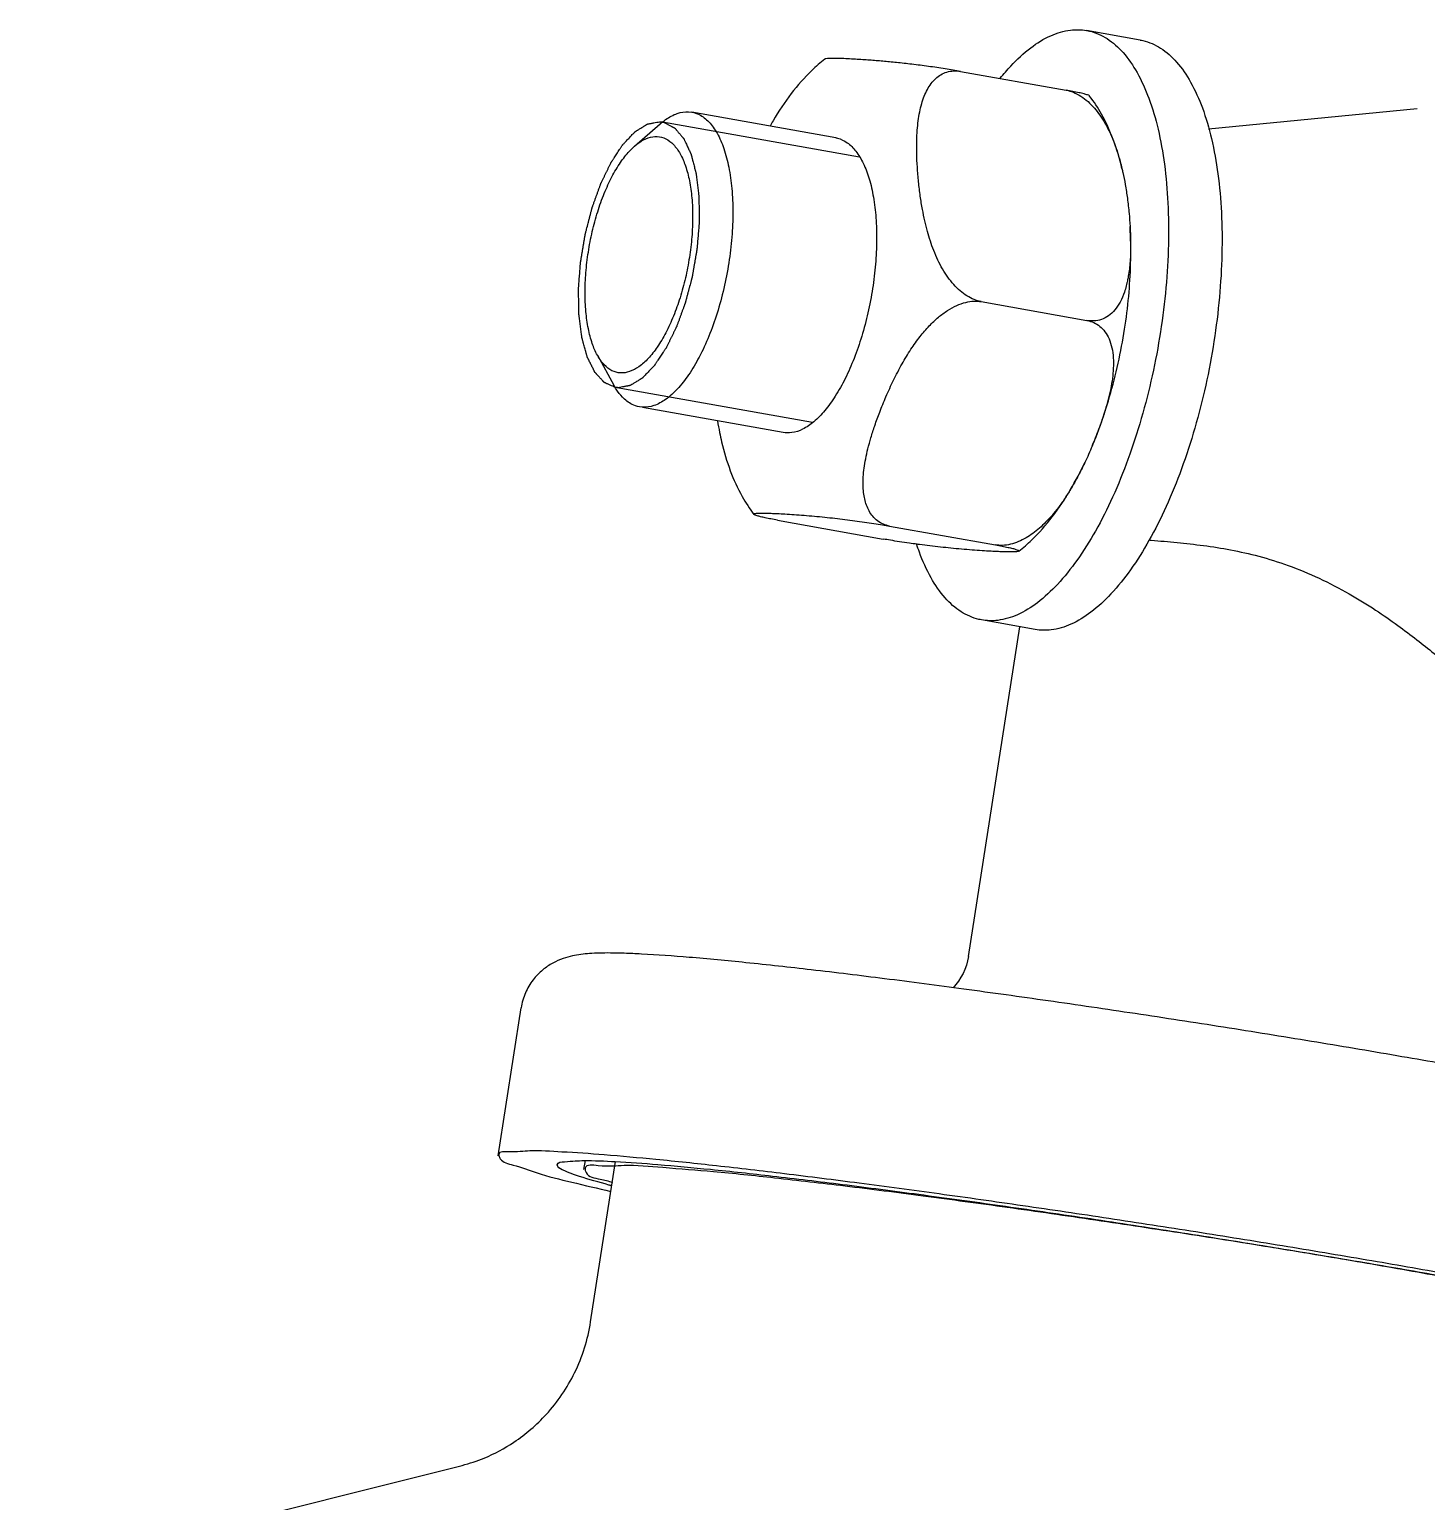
# Model space of a CAD drawing. Header units: millimetres. Extents: x 104833 to 218395, y -330386 to -125668.
# Drawn here: x 107462.6 to 107513.8, y -126700.8 to -126646.9 of the extents above; entities that cross this region are included whole.
import ezdxf

# ---------------------------------------------------------------- set-up
doc = ezdxf.new("R2010")
doc.units = ezdxf.units.MM
doc.header["$LTSCALE"] = 13
doc.linetypes.add('CENTER', pattern=[50.800000000000004, 31.75, -6.35, 6.35, -6.35])
doc.layers.get('0').update_dxf_attribs({"color": 1, "linetype": 'CENTER'})
doc.layers.add('02___PRT_ALL_AXES', color=7, linetype='Continuous')
doc.layers.add('标注、文本', color=3, linetype='Continuous', lineweight=25)

# ---------------------------------------------------------------- blocks, each defined once
blk = doc.blocks.new('erfwefwef')
at = {"color": 7, "linetype": 'Continuous'}
for p, q in [((92439.93276720954, -139930.5844287385), (92432.32788835239, -139929.4426584372)), ((92449.13221478442, -139928.9585254907), (92445.2195419044, -139929.4463457724)), ((92459.00682924091, -139930.9614202008), (92458.88632283185, -139930.9688781881)), ((92460.91920769267, -139932.3240089878), (92460.02181691251, -139931.4551377899)), ((92447.9306870231, -139937.3524469345), (92444.0180140564, -139937.8402672282)), ((92461.88245593983, -139940.0499573355), (92461.22587663066, -139941.1125735546)), ((92460.1239871734, -139941.8702166225), (92460.24447982889, -139941.86276035)), ((92450.8514394534, -139945.7463683959), (92446.93876657786, -139946.2341886775)), ((92454.97371982713, -139945.7463683904), (92451.06104688792, -139946.2341886798))]:
    blk.add_line(p, q, dxfattribs=at)
at = {"color": 2, "linetype": 'Continuous'}
for p, q in [((92452.65885321482, -139932.298461018), (92459.94288392851, -139931.3903099841)), ((92459.9478595487, -139931.3897041688), (92459.8784188705, -139931.400811691)), ((92453.86994112737, -139942.1043580018), (92461.16527791534, -139941.1947973604))]:
    blk.add_line(p, q, dxfattribs=at)
at = {"color": 7, "linetype": 'Continuous'}
for centre, radius, start, end in [((92458.23237178588, -139933.302140714), 2.571747312924344, 46.46210331907373, 48.18180528575488), ((92458.15829577824, -139933.380628191), 2.679670482459193, 45.93771119549437, 46.46992384854209), ((92459.16166285743, -139939.8485361743), 2.420308215084886, 324.3779211788527, 326.1098665481021), ((92458.93201054359, -139939.6952335592), 2.696426499566825, 326.1267986989164, 328.2887655277445), ((92457.41673122873, -139937.4561611828), 14.69761962362353, 199.8038461144941, 202.3239302809388), ((92449.29701366153, -139961.1399411635), 2.167868690891434, 185.8381663965173, 220.2157862458451)]:
    blk.add_arc(centre, radius, start, end, dxfattribs=at)
for points, start_tangent, end_tangent in [([(92449.13221478442, -139928.9585254907), (92449.39750655164, -139928.9271470401), (92449.69532981285, -139928.8953289668), (92450.00120039837, -139928.8657452484), (92450.30966063667, -139928.8387221564), (92450.61668045382, -139928.8144521994), (92450.91928541378, -139928.793034539), (92451.21074768167, -139928.774762373), (92451.4868377005, -139928.7596265552), (92451.74608444076, -139928.7473848382), (92451.9911945326, -139928.7376052545), (92452.23203918085, -139928.7297237319), (92452.47663147189, -139928.7234942895), (92452.73079134317, -139928.7189455913), (92452.99901500146, -139928.7163620754), (92453.28183689952, -139928.7164172936), (92453.5584502182, -139928.720137043), (92453.79509251117, -139928.7281726064), (92453.97306859549, -139928.7407838941), (92454.08318789702, -139928.7577043429), (92454.12404545437, -139928.7724225493)], (0.9923172760294928, 0.1237191322852197), (0.666691721245755, -0.7453335822451398)), ([(92454.12267446163, -139928.7737275564), (92454.57169999299, -139929.2069846085), (92455.28339214082, -139930.0986202502), (92455.89677025189, -139931.1263473441), (92455.99842745229, -139931.3261749565)], (0.7551296030632259, -0.6555755353714589), (0.4448573411276165, -0.8956014437487623)), ([(92445.21954240062, -139929.4463457109), (92444.95379430504, -139929.5088764729), (92444.67003761727, -139929.6387822835), (92444.39977491862, -139929.8240596672), (92444.15489425394, -139930.0482570463), (92443.93707388308, -139930.29914274), (92443.74104135699, -139930.5740728542), (92443.56052397462, -139930.8774674454), (92443.39337451398, -139931.2120898816), (92443.24266892023, -139931.5703411193), (92443.10917421404, -139931.9458135092), (92443.02786547889, -139932.2086053531)], (-0.9923172760168615, -0.123719132386532), (-0.2808036126072831, -0.9597652479365456)), ([(92444.35386076022, -139929.6150939787), (92444.35715506971, -139929.6075761415), (92444.42561196676, -139929.579570466), (92444.55582392585, -139929.5479905542), (92444.74556656348, -139929.5133434908), (92444.97822697577, -139929.4781794303), (92445.2195419044, -139929.4463457724)], (0.3150999757162963, 0.9490584836055097), (0.9923172760498122, 0.1237191321222433)), ([(92447.9306870231, -139937.3524469345), (92448.18962987643, -139937.2922367559), (92448.4607348328, -139937.1709943902), (92448.72099407756, -139936.9979721716), (92448.96673467153, -139936.7797072775), (92449.1954279776, -139936.5220810593), (92449.40600584811, -139936.2296050936), (92449.595368735, -139935.9109039668), (92449.76218574223, -139935.5750301632), (92449.90619970838, -139935.231971327), (92450.0316005547, -139934.8817106902), (92450.14643978828, -139934.5064550686), (92450.2552697476, -139934.0873874997), (92450.3588924387, -139933.6090352653), (92450.45092093106, -139933.085408323), (92450.52369364983, -139932.55039249), (92450.5723047576, -139932.0400122799), (92450.59559998289, -139931.5885991223), (92450.5972320684, -139931.1970562435), (92450.58022235453, -139930.8483187949), (92450.54442819156, -139930.5248882365), (92450.486714386, -139930.2164733108), (92450.40610079272, -139929.9329620631), (92450.30378804018, -139929.682614964), (92450.17874165627, -139929.4643722448), (92450.02645833787, -139929.2759648734), (92449.84234395679, -139929.1214761081), (92449.62387527613, -139929.0102566892), (92449.37874585166, -139928.9547506503), (92449.13221525424, -139928.9585254314)], (0.9923172615500597, 0.12371924842073), (-0.9923172760301648, -0.1237191322798299)), ([(92443.02787088245, -139932.2085920749), (92443.4031549157, -139931.16413059), (92443.88301874528, -139930.2505009579), (92444.3500029894, -139929.6138285733)], (0.2808027413619193, 0.9597655028409966), (0.6495137835374706, 0.7603498175148332)), ([(92458.88636016776, -139930.9691704546), (92458.61297332961, -139931.0440701524), (92458.24776616151, -139931.2897356454), (92457.92227850365, -139931.6913622036), (92457.64671153866, -139932.2366741818), (92457.42949652878, -139932.9089966413), (92457.27721299962, -139933.6879351675), (92457.1944924471, -139934.5498048535), (92457.18384968114, -139935.4683931105), (92457.24560749641, -139936.4157884822), (92457.37788867601, -139937.3631848497), (92457.57667055621, -139938.281775759), (92457.83591364732, -139939.1436497254), (92458.14773449916, -139939.9225944215), (92458.5026504875, -139940.5949237468), (92458.88990515273, -139941.1402446085), (92459.2976586376, -139941.5418845206), (92459.71318841106, -139941.7875669673), (92460.1239871734, -139941.8702166225)], (-0.9919390295135361, -0.1267160673622104), (1, -1.036514995917809e-09)), ([(92459.94713360199, -139931.3855092535), (92459.83316098672, -139931.289751903), (92459.4175902688, -139931.0440745613), (92459.00682924091, -139930.9614202008)], (-0.7453657779439576, 0.6666557260460597), (-1, -1.036604213541424e-09)), ([(92460.10721774856, -139931.9290351032), (92459.79241907614, -139931.9950468669), (92459.50017936164, -139932.1914863522), (92459.23973205112, -139932.5127460075), (92459.01922373738, -139932.9489913009), (92458.84540641596, -139933.4868817515), (92458.72354631149, -139934.1100968823), (92458.65735148382, -139934.7996824241), (92458.64883536435, -139935.5346593229), (92458.69825633315, -139936.2926851748), (92458.80411121636, -139937.0507046484), (92458.96317951338, -139937.7856632048), (92459.17062658299, -139938.4752233113), (92459.42014213468, -139939.098408108), (92459.704135392, -139939.6362640575), (92460.01399803502, -139940.0724726242), (92460.34024972084, -139940.3936986742), (92460.67273011451, -139940.5900973162), (92461.00094409409, -139940.6560722414)], (-1, 8.055491315625044e-09), (1, 9.171041677204078e-09)), ([(92460.91924038142, -139932.3239525115), (92460.76791212294, -139932.1914086703), (92460.43543172811, -139931.9950100284), (92460.10721774856, -139931.9290351032)], (-0.7185883632045329, 0.6954356650812714), (-1, -9.528935986558386e-09)), ([(92443.02786547889, -139932.2086053531), (92442.98817660112, -139932.3482269487), (92442.87652708314, -139932.7900050013), (92442.7733299825, -139933.2833372428), (92442.67939749392, -139933.8452175325), (92442.6195210015, -139934.3101456773)], (-0.2808036126255156, -0.9597652479312114), (-0.1102999650057004, -0.9938983437554071)), ([(92461.88240288873, -139940.0500546354), (92462.08893810646, -139939.6361160436), (92462.26275542678, -139939.098225593), (92462.3846155323, -139938.4750104623), (92462.45081035886, -139937.7854249204), (92462.45932647944, -139937.0504480216), (92462.40990550959, -139936.2924221697), (92462.30405062743, -139935.5344026961), (92462.14498233041, -139934.7994441397), (92461.93753526086, -139934.1098840333), (92461.68801970917, -139933.4866992364), (92461.40402645065, -139932.9488432871), (92461.09416380871, -139932.5126347202), (92460.91924038142, -139932.3239525115)], (0.5258310981031128, 0.8505890054942367), (-0.7185883629899731, 0.6954356653029745)), ([(92442.62273564306, -139938.0886957245), (92442.53648244185, -139936.8775665218), (92442.52770801034, -139935.6739372761), (92442.60080575681, -139934.4884487653), (92442.6195254685, -139934.3101285491)], (-0.1018761569428531, 0.9947970891827919), (0.1103346877755073, 0.9938944897087827)), ([(92442.6195210015, -139934.3101456773), (92442.60165565638, -139934.4816077352), (92442.55727662059, -139935.1288756267), (92442.5571907259, -139935.7348580452), (92442.60537993204, -139936.2710153899), (92442.70064657269, -139936.7265818893), (92442.8392547043, -139937.1011789036), (92443.01817149337, -139937.3995502457), (92443.23653180798, -139937.6251747755), (92443.48961652527, -139937.7743455562), (92443.7608184006, -139937.8429314847), (92444.0180140564, -139937.8402672282)], (-0.110299965399189, -0.9938983437117388), (0.9923180979249305, 0.1237125399086462)), ([(92450.8514394534, -139945.7463683959), (92451.08110686214, -139945.6918170865), (92451.29957541768, -139945.5815956008), (92451.4858574796, -139945.4228525478), (92451.6307989361, -139945.2328713436), (92451.73846514954, -139945.0238797421), (92451.81510768656, -139944.8030633729), (92451.86807155111, -139944.5636920684), (92451.89969761434, -139944.2966608805), (92451.90873023152, -139943.9978246198), (92451.89390669685, -139943.6743911259), (92451.85574880498, -139943.3301526506), (92451.79359997745, -139942.9582060239), (92451.70523117378, -139942.550788265), (92451.58719198304, -139942.1003032993), (92451.43303207558, -139941.5941593768), (92451.23247157931, -139941.0179313275), (92450.98499676288, -139940.395274639), (92450.706665856, -139939.7881651834), (92450.40755659001, -139939.2313589875), (92450.09749797478, -139938.7468576755), (92449.78163463267, -139938.3389630361), (92449.46346613811, -139938.0056168057), (92449.14209107644, -139937.7403456467), (92448.81742734704, -139937.5406037006), (92448.49383555379, -139937.40862862), (92448.19006772837, -139937.3486160262), (92447.93068741506, -139937.3524468862)], (0.992317276016513, 0.1237191323893273), (-0.9923178235320267, -0.1237147408381944)), ([(92443.58833982015, -139942.4357114343), (92443.37282103821, -139941.7945159308), (92443.04214476515, -139940.5860846612), (92442.79237083453, -139939.3464896751), (92442.62273564198, -139938.0886957114)], (-0.3389687286273809, 0.9407976408413964), (-0.1018760846540123, 0.9947970965858157)), ([(92444.01801461625, -139937.8402671581), (92443.76363560665, -139937.9040903866), (92443.53523137353, -139938.0292169828), (92443.33857186825, -139938.2148836992), (92443.17480036561, -139938.4677626255), (92443.05327207668, -139938.7874225998), (92442.98237170512, -139939.1568027859), (92442.96057077221, -139939.5381817709), (92442.9758654217, -139939.9162154217), (92443.01841625269, -139940.2895600289), (92443.08525196894, -139940.6764807707), (92443.18002875152, -139941.1008613928), (92443.31075532228, -139941.5854574378), (92443.48101962256, -139942.1273585947), (92443.58835781016, -139942.4357305594)], (-0.992317276027292, -0.1237191323028707), (0.3389684765298599, -0.9407977316719178)), ([(92461.00094409409, -139940.6560722414), (92461.31574276663, -139940.5900604776), (92461.60798248227, -139940.3936209923), (92461.8684297927, -139940.0723613369), (92461.88240288873, -139940.0500546354)], (1, -7.869237181159728e-09), (0.5258310975339138, 0.8505890058461136)), ([(92460.24444231635, -139941.8624667156), (92460.5178167292, -139941.7875699577), (92460.88305318836, -139941.5419008112), (92461.12907423952, -139941.2582114242)], (0.9919381521906152, 0.126722934896049), (0.5826075786280122, 0.8127535969315699)), ([(92457.35674232483, -139942.2230199275), (92457.25691997434, -139942.6491816974), (92457.16539254971, -139942.98412026)], (-0.2098694977508439, -0.9777294073074659), (-0.2808290337895105, -0.9597578099608517)), ([(92446.07058774863, -139946.4189865472), (92445.6215622183, -139945.9857294939), (92444.90987007043, -139945.0940938521), (92444.29649195937, -139944.0663667583), (92443.82067388296, -139943.0389186231)], (-0.7551296029506677, 0.6555755355011099), (-0.3802841441679515, 0.9248697041715924)), ([(92443.82068124719, -139943.0389425216), (92443.88972774145, -139943.2037243562), (92444.0948298659, -139943.6585673954), (92444.29514231387, -139944.0563882963), (92444.49595949406, -139944.4129097282), (92444.70523785101, -139944.7429216193), (92444.92372472363, -139945.0459080064), (92445.14289085043, -139945.3106965563), (92445.36115568646, -139945.538448803), (92445.58683670135, -139945.738762555), (92445.83282236863, -139945.9185598652), (92446.10270794248, -139946.0711519108), (92446.392852069, -139946.1831172798), (92446.68107161511, -139946.2381676018), (92446.93876657786, -139946.2341886775)], (0.3803593977868246, -0.9248387581169185), (0.9923172760252669, 0.1237191323191142)), ([(92457.1653929186, -139942.9841165812), (92456.7900303218, -139944.0287602419), (92456.31016661416, -139944.942334938), (92455.84325920662, -139945.578885541)], (-0.2808023847152347, -0.9597656071865868), (-0.64951374847668, -0.7603498474648183)), ([(92455.84234583651, -139945.5785319064), (92455.84301414204, -139945.5626052782), (92455.80972461766, -139945.5474694605), (92455.74685278657, -139945.5352277446), (92455.6586214357, -139945.5254481596), (92455.54420785065, -139945.5175666382), (92455.39954485119, -139945.5113371958), (92455.21835271461, -139945.5067884977), (92454.99157240463, -139945.5042049817), (92454.7078647181, -139945.5042601999), (92454.37158121302, -139945.5079799504), (92454.00603681157, -139945.5160155138), (92453.62575737314, -139945.5286268004), (92453.24420949497, -139945.5455472504), (92452.86745945128, -139945.5663276372), (92452.4986426738, -139945.5904687736), (92452.13568851695, -139945.6178300628), (92451.77812230456, -139945.6483262083), (92451.43035635131, -139945.6815708109), (92451.11343064156, -139945.7153612901), (92450.85143991117, -139945.7463683388)], (0.3425984269898883, 0.9394819411910237), (-0.9923172760385359, -0.1237191322126873)), ([(92454.97371982713, -139945.7463683904), (92455.2117839311, -139945.7149899442), (92455.42436878334, -139945.6831718698), (92455.59306399783, -139945.6535881514), (92455.71809338743, -139945.6265650605), (92455.80039892162, -139945.6022951045), (92455.8413643399, -139945.5808774432), (92455.84234583651, -139945.5785319064)], (0.9923172759822553, 0.1237191326640991), (0.3425984331206482, 0.9394819389553355)), ([(92446.93876716404, -139946.2341886051), (92446.69189250818, -139946.2668026892), (92446.47218831154, -139946.2999727936), (92446.30091089295, -139946.3305928701), (92446.1774410755, -139946.3583104781), (92446.10044066835, -139946.3828584794), (92446.06731215041, -139946.4042957896), (92446.07200079455, -139946.4180829212)], (-0.9923172760619734, -0.1237191320247015), (0.5577460917274483, -0.8300116247154355)), ([(92446.07200079455, -139946.4180829212), (92446.07546065, -139946.4224772328), (92446.12070814625, -139946.4374753738), (92446.19753797058, -139946.4494522577), (92446.30195208132, -139946.4588704463), (92446.43592642597, -139946.4662834767), (92446.6049447491, -139946.4718764635), (92446.81719874864, -139946.4755147557), (92447.08514988155, -139946.4766993394), (92447.41457295473, -139946.4744012241), (92447.78137535998, -139946.4677461046), (92448.16797604947, -139946.4563290866), (92448.56040084473, -139946.4402205539), (92448.95139843214, -139946.4197641957), (92449.33706446149, -139946.3954190489), (92449.71785927017, -139946.3674133724), (92449.81126018244, -139946.3599431224)], (0.5577460876784676, -0.8300116274362445), (0.9967147415871924, 0.08099212247358575)), ([(92449.81126018244, -139946.3599431224), (92450.09423495649, -139946.3358334616), (92450.46028152577, -139946.3011863983), (92450.79170372689, -139946.2660223366), (92451.06104688792, -139946.2341886798)], (0.9967147415534668, 0.08099212288862313), (0.9923172759887874, 0.1237191326117055)), ([(92414.27790092572, -139969.1351474834), (92414.29715477047, -139968.5345475388), (92414.47051656718, -139967.9689515177), (92414.73524057845, -139967.5282912794), (92415.07669228691, -139967.1676701924), (92415.44049909888, -139966.906979362), (92415.7723308425, -139966.7352059882), (92416.09737729788, -139966.6049262651), (92416.45272920921, -139966.4884569034), (92416.87384633115, -139966.3710430188), (92417.39634416814, -139966.2436544542), (92418.05909184355, -139966.0995913561), (92418.90730642088, -139965.9328826764), (92419.9956041566, -139965.7374889519), (92421.39201722908, -139965.5067567263), (92423.1811410507, -139965.2333308858), (92425.46845717417, -139964.9091367793), (92428.2495247765, -139964.5429013496), (92431.25663868076, -139964.1735718674), (92434.41390039088, -139963.8105247229), (92437.65715775324, -139963.4610555661), (92440.92023537614, -139963.1322633101), (92444.136507001, -139962.8308691685), (92447.24046752873, -139962.5630616987), (92450.1695201435, -139962.3343537861), (92452.86574253169, -139962.1494941587), (92455.27825504431, -139962.0124460186), (92457.36761226744, -139961.9265932291), (92459.11816403538, -139961.8961367534)], (-0.1018760845753294, 0.9947970965938734), (1, 0)), ([(92459.11816403538, -139961.8961367534), (92459.74842211089, -139961.902142688), (92460.25417120711, -139961.9185135553), (92460.66751240825, -139961.9438693502), (92461.01766737312, -139961.9787127052), (92461.33313698924, -139962.0266729837), (92461.6436735729, -139962.0973419411), (92461.97805677273, -139962.2110400877), (92462.34247492105, -139962.3963650127), (92462.70328758447, -139962.66973393), (92463.0360276833, -139963.0530249988), (92463.28952956083, -139963.5370392631), (92463.42284585125, -139964.1022673294)], (1, 0), (0.101876084454312, -0.9947970966062667)), ([(92459.67674300159, -139969.5461784603), (92458.11686547627, -139969.5718989351), (92456.17614879031, -139969.6485367659), (92453.89410033729, -139969.7745318258), (92451.31717604282, -139969.9473192191), (92448.49783465383, -139970.1633814943), (92445.49346983252, -139970.4183202448), (92442.36524178163, -139970.7069456534), (92439.17683220189, -139971.0233821399), (92435.99314792035, -139971.361187968), (92432.87899956628, -139971.7134863882), (92429.89778222088, -139972.0731056172), (92427.11018487037, -139972.4327248475), (92424.57295495924, -139972.7850232664), (92422.33774317184, -139973.1228290947), (92420.45005197456, -139973.439265581), (92418.94830931554, -139973.7278909897), (92417.86308634584, -139973.9828297403), (92417.21647507363, -139974.1988920154), (92417.10292926946, -139974.2693924966)], (-1, 0), (-0.8088721677798315, -0.5879845373742036)), ([(92461.79625143472, -139969.7802629526), (92461.79626606649, -139969.7745318258), (92461.53536135069, -139969.6485367659), (92460.82402675578, -139969.5718989351), (92459.67674300159, -139969.5461784603)], (0.07267243250345973, 0.9973558630469018), (-1, 0)), ([(92459.76055180721, -139970.4426551325), (92459.86959539275, -139970.4183202448), (92460.95481836356, -139970.1633814943), (92461.60142963467, -139969.9473192191), (92461.79625143472, -139969.7802629526)], (0.9766903560340273, 0.2146530885641409), (0.07267243205440639, 0.997355863079622))]:
    blk.add_spline(points, degree=3, dxfattribs=dict(at, start_tangent=start_tangent, end_tangent=end_tangent))
at = {"color": 2, "linetype": 'Continuous'}
for points, start_tangent, end_tangent in [([(92459.87841887269, -139931.4008116898), (92459.78558696026, -139931.4435873779), (92459.69275504787, -139931.4863630646), (92459.64633909069, -139931.5077509081), (92459.59992313446, -139931.5291387515), (92459.57671515635, -139931.5398326727), (92459.55350717832, -139931.550526595), (92459.53029920015, -139931.5612205173), (92459.5186952111, -139931.5665674779), (92459.5070912221, -139931.5719144384), (92459.49548723304, -139931.577261399), (92459.48968523851, -139931.5799348793), (92459.48388324393, -139931.5826083607), (92459.4785515453, -139931.5873483126), (92459.47339086316, -139931.5928397102), (92459.46306949874, -139931.6038225045), (92459.44242676889, -139931.6257880943), (92459.42178403906, -139931.6477536839), (92459.3804985804, -139931.6916848622), (92459.33921312075, -139931.7356160404), (92459.29792766215, -139931.7795472187), (92459.25664220355, -139931.823478397), (92459.21535674378, -139931.8674095765), (92459.19471401503, -139931.889375165), (92459.17407128515, -139931.9113407547), (92459.16374992079, -139931.922323549), (92459.15342855541, -139931.9333063445), (92459.14310719093, -139931.9442891387), (92459.1379465088, -139931.9497805353), (92459.13278582651, -139931.9552719329), (92459.13020548548, -139931.9580176313), (92459.127992133, -139931.962048499), (92459.12361785572, -139931.9702938276), (92459.11486930214, -139931.9867844869), (92459.0973721949, -139932.0197658034), (92459.07987508777, -139932.0527471209), (92459.06237797954, -139932.0857284373), (92459.02738376518, -139932.1516910724), (92458.99238954973, -139932.2176537064), (92458.95739533432, -139932.2836163404), (92458.92240111995, -139932.3495789744), (92458.88740690451, -139932.4155416084), (92458.86990979739, -139932.4485229259), (92458.85241269015, -139932.4815042423), (92458.84366413546, -139932.4979949017), (92458.83928985926, -139932.5062402302), (92458.83491558192, -139932.5144855599), (92458.83076388025, -139932.5231585987), (92458.827502478, -139932.5335424796), (92458.82097967461, -139932.5543102394), (92458.80793406663, -139932.5958457586), (92458.79488845976, -139932.637381278), (92458.7818428519, -139932.6789167973), (92458.76879724389, -139932.7204523178), (92458.74270602915, -139932.8035233565), (92458.71661481317, -139932.8865943963), (92458.69052359843, -139932.969665435), (92458.66443238253, -139933.0527364748), (92458.65138677569, -139933.0942719942), (92458.63834116768, -139933.1358075134), (92458.62529555979, -139933.177343034), (92458.61877275634, -139933.1981107936), (92458.61224995181, -139933.2188785532), (92458.60898855064, -139933.2292624332), (92458.60681358352, -139933.2413567412), (92458.60261885382, -139933.2657897062), (92458.59422939442, -139933.3146556338), (92458.57745047568, -139933.4123874902), (92458.56067155799, -139933.5101193466), (92458.54389263925, -139933.6078512031), (92458.52711372156, -139933.7055830594), (92458.51033480279, -139933.8033149159), (92458.49355588405, -139933.9010467723), (92458.48516642573, -139933.949912701), (92458.47677696636, -139933.9987786287), (92458.47258223669, -139934.0232115925), (92458.46838750699, -139934.0476445575), (92458.46629014271, -139934.0598610388), (92458.46502366912, -139934.073127972), (92458.46417264218, -139934.0869201305), (92458.46332161513, -139934.1007122891), (92458.4599175081, -139934.1558809245), (92458.45651339996, -139934.21104956), (92458.45310929298, -139934.2662181943), (92458.44970518484, -139934.3213868297), (92458.44289696976, -139934.4317240993), (92458.43608875465, -139934.5420613701), (92458.42928053843, -139934.6523986398), (92458.42247232326, -139934.7627359094), (92458.41566410812, -139934.8730731802), (92458.41226000115, -139934.9282418145), (92458.41055794709, -139934.9558261328), (92458.40885589307, -139934.9834104499), (92458.40767778101, -139935.0112132929), (92458.40813660686, -139935.0255517659), (92458.40859543378, -139935.039890238), (92458.41043073923, -139935.0972441281), (92458.4141013512, -139935.2119519074), (92458.41777196212, -139935.3266596878), (92458.42144257421, -139935.4413674671), (92458.42511318508, -139935.5560752464), (92458.43245440809, -139935.7854908061), (92458.43612502009, -139935.9001985865), (92458.43704267274, -139935.9288755315), (92458.43796032551, -139935.9575524756), (92458.43841915243, -139935.9718909487), (92458.43905214223, -139935.9862871474), (92458.44081719368, -139936.0010585663), (92458.44258224624, -139936.0158299852), (92458.44964245424, -139936.0749156617), (92458.45670266339, -139936.1340013394), (92458.47082307943, -139936.2521726925), (92458.48494349659, -139936.3703440456), (92458.49906391368, -139936.4885153987), (92458.51318432979, -139936.6066867518), (92458.527304747, -139936.7248581061), (92458.54142516415, -139936.8430294592), (92458.54848537213, -139936.9021151357), (92458.5555455802, -139936.9612008123), (92458.55731063269, -139936.9759722311), (92458.5590756842, -139936.99074365), (92458.56185863048, -139937.0049348339), (92458.56479817556, -139937.0190367516), (92458.57067726573, -139937.0472405849), (92458.57655635587, -139937.0754444182), (92458.60007271534, -139937.1882597527), (92458.64710543439, -139937.4138904226), (92458.67062179503, -139937.526705757), (92458.69413815447, -139937.6395210914), (92458.71765451404, -139937.7523364258), (92458.74117087357, -139937.8651517602), (92458.75292905394, -139937.921559428), (92458.75586859896, -139937.9356613446), (92458.75880814405, -139937.9497632612), (92458.76640492017, -139937.9763750653), (92458.77443111909, -139938.0025888618), (92458.7824573169, -139938.0288026572), (92458.79850971376, -139938.0812302501), (92458.81456211052, -139938.1336578431), (92458.83061450627, -139938.186085436), (92458.86271929988, -139938.2909406209), (92458.89482409344, -139938.3957958068), (92458.92692888598, -139938.5006509915), (92458.95903367954, -139938.6055061764), (92458.99113847321, -139938.7103613623), (92459.00719086998, -139938.7627889552), (92459.02324326572, -139938.815216547), (92459.03126946464, -139938.8414303435), (92459.0356163414, -139938.8540881909), (92459.04063077402, -139938.8658479368), (92459.05065963909, -139938.8893674295), (92459.06068850536, -139938.9128869211), (92459.08074623672, -139938.9599259042), (92459.10080396701, -139939.0069648886), (92459.1409194298, -139939.1010428561), (92459.18103489149, -139939.1951208236), (92459.22115035317, -139939.2891987911), (92459.26126581588, -139939.3832767575), (92459.30138127756, -139939.4773547251), (92459.34149674038, -139939.5714326926), (92459.36155447064, -139939.6184716768), (92459.37158333688, -139939.6419911684), (92459.3766395745, -139939.653602593), (92459.3822810949, -139939.6631375097), (92459.39356413358, -139939.6822073454), (92459.40484717223, -139939.701277181), (92459.42741325067, -139939.7394168511), (92459.44997932916, -139939.7775565224), (92459.47254540754, -139939.8156961925), (92459.51767756446, -139939.8919755339), (92459.56280972011, -139939.9682548753), (92459.60794187698, -139940.0445342167), (92459.65307403274, -139940.1208135581), (92459.67564011118, -139940.1589532283), (92459.69820618955, -139940.1970928996), (92459.72077226805, -139940.2352325698), (92459.74333834648, -139940.2733722399), (92459.75462138513, -139940.2924420755), (92459.76026290446, -139940.3019769933), (92459.76637040958, -139940.3096717379), (92459.77259441232, -139940.3169064403), (92459.77881841385, -139940.3241411416), (92459.79126641704, -139940.3386105442), (92459.81616242349, -139940.3675493517), (92459.8410584309, -139940.396488158), (92459.89085044479, -139940.4543657706), (92459.94064245859, -139940.5122433844), (92459.9904344714, -139940.570120997), (92460.04022648526, -139940.6279986108), (92460.09001849909, -139940.6858762234), (92460.11491450662, -139940.7148150297), (92460.139810513, -139940.7437538361), (92460.16470652042, -139940.7726926435), (92460.17715452364, -139940.7871620461), (92460.18337852525, -139940.7943967486), (92460.18649445841, -139940.7979194269), (92460.18966543971, -139940.8001166918), (92460.19600740113, -139940.8045112239), (92460.20234936365, -139940.808905755), (92460.21503328765, -139940.8176948183), (92460.22771721278, -139940.8264838803), (92460.24040113678, -139940.8352729435), (92460.26576898582, -139940.8528510688), (92460.29113683381, -139940.8704291953), (92460.34187253186, -139940.9055854459), (92460.3926082289, -139940.9407416977), (92460.4433439271, -139940.9758979483), (92460.49407962413, -139941.0110542), (92460.54481532116, -139941.0462104517), (92460.57018317023, -139941.0637885771), (92460.59555101936, -139941.0813667024), (92460.60823494327, -139941.0901557656), (92460.61457690588, -139941.0945502966), (92460.62093695163, -139941.0981781836), (92460.6273467289, -139941.0996977995), (92460.63375650495, -139941.1012174153), (92460.64657605827, -139941.104256647), (92460.65939561263, -139941.1072958787), (92460.67221516589, -139941.1103351114), (92460.69785427247, -139941.1164135748), (92460.72349337902, -139941.1224920382), (92460.74913248664, -139941.1285705016), (92460.80041070085, -139941.1407274283), (92460.85168891394, -139941.152884355), (92460.95424534235, -139941.1771982085), (92461.05680177078, -139941.2015120619)], (-0.9082190811305304, -0.4184950425876218), (0.9730288283900486, -0.2306835475752215)), ([(92460.05135985234, -139931.3835952826), (92460.04043734053, -139931.3836850031), (92460.02952743505, -139931.3838943489), (92460.02407563361, -139931.3840289276), (92460.02089846719, -139931.3841354668), (92460.01681877061, -139931.3843205047), (92460.00865937621, -139931.3846905805), (92460.00457967952, -139931.3848756182), (92460.00049998294, -139931.3850606561), (92459.99778648041, -139931.3852400753), (92459.99507297907, -139931.3854194945), (92459.98964597407, -139931.3857783318), (92459.9788058099, -139931.3866155756), (92459.97338918809, -139931.3870640897), (92459.97010089149, -139931.3873692556), (92459.9656526231, -139931.3878362382), (92459.95675608757, -139931.3887702035), (92459.94785955196, -139931.3897041688)], (-0.9999662642895611, -0.008214029631057848), (-0.9945346541956889, -0.1044069997838343)), ([(92461.16526015248, -139941.1947995746), (92461.26090309021, -139941.1582191374), (92461.35654602788, -139941.1216387003), (92461.4043674967, -139941.1033484816), (92461.45218896656, -139941.085058263), (92461.47609970102, -139941.0759131543), (92461.50001043541, -139941.0667680444), (92461.5239211699, -139941.0576229357), (92461.53587653648, -139941.0530503807), (92461.54783190423, -139941.0484778258), (92461.5597872709, -139941.0439052719), (92461.56576495539, -139941.0416189945), (92461.57174263874, -139941.039332717), (92461.57725755833, -139941.0348915791), (92461.58260420166, -139941.0296668565), (92461.59329748608, -139941.0192174093), (92461.60399077157, -139941.0087679632), (92461.61468405713, -139940.9983185171), (92461.63607062705, -139940.9774196247), (92461.67884376697, -139940.935621839), (92461.72161690693, -139940.8938240534), (92461.76439004787, -139940.8520262678), (92461.80716318777, -139940.8102284821), (92461.84993632778, -139940.7684306964), (92461.87132289878, -139940.7475318041), (92461.89270946872, -139940.7266329118), (92461.90340275317, -139940.7161834645), (92461.9140960387, -139940.7057340184), (92461.92478932426, -139940.6952845723), (92461.93013596642, -139940.6900598487), (92461.93548260862, -139940.6848351261), (92461.93815592973, -139940.6822227638), (92461.94042931, -139940.678342179), (92461.94491893437, -139940.6703998339), (92461.95389818319, -139940.6545151436), (92461.97185668064, -139940.6227457643), (92461.9898151781, -139940.5909763849), (92462.00777367566, -139940.5592070043), (92462.0436906706, -139940.4956682444), (92462.07960766667, -139940.4321294855), (92462.1155246617, -139940.3685907256), (92462.1514416567, -139940.3050519657), (92462.18735865172, -139940.2415132057), (92462.20531715028, -139940.2097438263), (92462.22327564779, -139940.1779744458), (92462.23225489655, -139940.1620897567), (92462.23674452092, -139940.1541474116), (92462.24123414524, -139940.1462050664), (92462.24551441503, -139940.1377863336), (92462.24895726642, -139940.1274620523), (92462.25584296905, -139940.1068134886), (92462.26961437447, -139940.0655163612), (92462.28338577977, -139940.024219235), (92462.29715718405, -139939.9829221077), (92462.31092858937, -139939.9416249803), (92462.33847140009, -139939.8590307267), (92462.36601421077, -139939.7764364719), (92462.3935570214, -139939.6938422184), (92462.42109983214, -139939.6112479636), (92462.43487123755, -139939.5699508374), (92462.44864264171, -139939.5286537101), (92462.46241404716, -139939.4873565827), (92462.46929974979, -139939.466708019), (92462.47618545245, -139939.4460594553), (92462.47962830384, -139939.435735174), (92462.4819583547, -139939.4235950187), (92462.4864594854, -139939.3990552983), (92462.49546174661, -139939.3499758553), (92462.51346626921, -139939.2518169715), (92462.53147079286, -139939.1536580876), (92462.54947531549, -139939.0554992039), (92462.567479838, -139938.95734032), (92462.5854843606, -139938.8591814362), (92462.60348888324, -139938.7610225524), (92462.61249114451, -139938.7119431093), (92462.62149340575, -139938.6628636674), (92462.62599453644, -139938.638323947), (92462.63049566702, -139938.6137842255), (92462.63274623244, -139938.6015143659), (92462.63413852616, -139938.5882931778), (92462.6351016858, -139938.5745963265), (92462.63606484432, -139938.5608994765), (92462.63991747849, -139938.5061120729), (92462.64377011373, -139938.4513246693), (92462.64762274906, -139938.3965372657), (92462.65147538314, -139938.3417498632), (92462.65918065369, -139938.2321750559), (92462.6668859231, -139938.1226002487), (92462.67459119254, -139938.0130254426), (92462.68229646198, -139937.9034506354), (92462.68614909722, -139937.8486632318), (92462.6900017325, -139937.7938758282), (92462.69385436669, -139937.7390884256), (92462.69578068369, -139937.7116947233), (92462.6977070019, -139937.684301022), (92462.69910207315, -139937.656568084), (92462.69873711775, -139937.6420231435), (92462.6983721611, -139937.6274782031), (92462.69691233707, -139937.5692984392), (92462.69399268896, -139937.4529389135), (92462.69107304074, -139937.3365793878), (92462.6881533926, -139937.2202198622), (92462.68523374439, -139937.1038603354), (92462.67939444815, -139936.8711412841), (92462.67647479993, -139936.7547817572), (92462.67574488794, -139936.7256918764), (92462.67501497589, -139936.6966019945), (92462.67465001933, -139936.682057054), (92462.67411003812, -139936.6674810002), (92462.67243239196, -139936.6527027144), (92462.67075474685, -139936.6379244298), (92462.66404416316, -139936.5788112879), (92462.65733357958, -139936.519698145), (92462.64391241339, -139936.4014718613), (92462.6304912472, -139936.2832455776), (92462.61707007998, -139936.1650192939), (92462.60364891373, -139936.046793009), (92462.59022774754, -139935.9285667253), (92462.57680658033, -139935.8103404416), (92462.57009599777, -139935.7512272997), (92462.56338541413, -139935.6921141579), (92462.56170776795, -139935.6773358721), (92462.56003012284, -139935.6625575864), (92462.55727626442, -139935.6481183959), (92462.5543568348, -139935.6337313726), (92462.54851797535, -139935.6049573274), (92462.54267911601, -139935.5761832822), (92462.51932367959, -139935.4610871001), (92462.47261280788, -139935.2308947371), (92462.44925737148, -139935.1157985551), (92462.42590193506, -139935.000702373), (92462.40254649863, -139934.885606191), (92462.37919106221, -139934.7705100101), (92462.36751334456, -139934.7129619185), (92462.36459391483, -139934.6985748965), (92462.36167448515, -139934.6841878732), (92462.3540461972, -139934.6570127615), (92462.34597055125, -139934.6302373831), (92462.33789490536, -139934.6034620047), (92462.32174361343, -139934.5499112479), (92462.30559232156, -139934.4963604911), (92462.28944102969, -139934.4428097342), (92462.25713844699, -139934.3357082206), (92462.22483586328, -139934.228606707), (92462.19253328061, -139934.1215051922), (92462.1602306969, -139934.0144036786), (92462.12792811316, -139933.907302165), (92462.11177682233, -139933.8537514082), (92462.0956255304, -139933.8002006514), (92462.0915877069, -139933.7868129622), (92462.08754988451, -139933.773425273), (92462.08319615069, -139933.760559306), (92462.07821059306, -139933.7487367845), (92462.06823947994, -139933.7250917394), (92462.05826836571, -139933.7014466954), (92462.03832613939, -139933.6541566075), (92462.01838391201, -139933.6068665195), (92461.97849945733, -139933.5122863425), (92461.93861500261, -139933.4177061665), (92461.8987305479, -139933.3231259894), (92461.85884609423, -139933.2285458136), (92461.81896163951, -139933.1339656364), (92461.77907718482, -139933.0393854605), (92461.75913495745, -139932.9920953715), (92461.74916384436, -139932.9684503275), (92461.74412915256, -139932.9567654619), (92461.73840657773, -139932.9470077895), (92461.72696142812, -139932.9274924424), (92461.71551627741, -139932.9079770954), (92461.69262597707, -139932.8689464023), (92461.66973567684, -139932.8299157082), (92461.64684537757, -139932.7908850151), (92461.60106477691, -139932.712823628), (92461.55528417634, -139932.6347622409), (92461.50950357676, -139932.5567008537), (92461.46372297607, -139932.4786394666), (92461.44083267573, -139932.4396087736), (92461.4179423755, -139932.4005780795), (92461.39505207515, -139932.3615473864), (92461.37216177591, -139932.3225166923), (92461.36071662526, -139932.3030013464), (92461.35499405046, -139932.2932436729), (92461.34887535294, -139932.2854678058), (92461.34265762655, -139932.2781873923), (92461.33643989897, -139932.2709069776), (92461.32400444392, -139932.2563461485), (92461.29913353486, -139932.2272244901), (92461.2742626247, -139932.1981028327), (92461.22452080651, -139932.139859517), (92461.17477898722, -139932.0816162013), (92461.12503716914, -139932.0233728855), (92461.07529534987, -139931.9651295698), (92461.02555353058, -139931.9068862541), (92461.00068262158, -139931.8777645967), (92460.97581171244, -139931.8486429383), (92460.95094080229, -139931.8195212809), (92460.93850534834, -139931.8049604518), (92460.9322876207, -139931.7976800372), (92460.92917101129, -139931.7941326622), (92460.92594596892, -139931.7918849392), (92460.91949588302, -139931.787389492), (92460.91304579595, -139931.7828940447), (92460.90014562418, -139931.7739031503), (92460.88724545232, -139931.7649122559), (92460.87434528055, -139931.7559213615), (92460.84854493581, -139931.7379395725), (92460.82274459218, -139931.7199577836), (92460.77114390381, -139931.683994206), (92460.7195432155, -139931.6480306281), (92460.66794252713, -139931.6120670504), (92460.61634183867, -139931.5761034726), (92460.56474115036, -139931.5401398959), (92460.53894080568, -139931.5221581071), (92460.51314046199, -139931.5041763182), (92460.50024028908, -139931.4951854237), (92460.49379020318, -139931.4906899765), (92460.48735037312, -139931.4869878537), (92460.48093874395, -139931.485467375), (92460.47452711585, -139931.4839468962), (92460.46170385848, -139931.4809059377), (92460.44888060112, -139931.4778649802), (92460.43605734382, -139931.4748240217), (92460.41041082915, -139931.4687421057), (92460.38476431454, -139931.4626601897), (92460.3591177999, -139931.4565782737), (92460.30782477173, -139931.4444144416), (92460.25653174229, -139931.4322506095), (92460.15394568487, -139931.4079229466), (92460.05135962623, -139931.3835952826)], (0.9340157398330943, 0.3572318543243835), (-0.9730143800988881, 0.2307444823192457)), ([(92461.05680199029, -139941.2015120619), (92461.06772450209, -139941.2014223414), (92461.07863440763, -139941.2012129955), (92461.08408620913, -139941.2010784168), (92461.08726337543, -139941.2009718776), (92461.09134307329, -139941.2007868398), (92461.09950246656, -139941.2004167641), (92461.10358216421, -139941.2002317262), (92461.10766186091, -139941.2000466884), (92461.11037536224, -139941.1998672691), (92461.11308886472, -139941.19968785), (92461.11851586858, -139941.1993290126), (92461.12935603393, -139941.1984917688), (92461.13477265564, -139941.1980432548), (92461.1380649627, -139941.1977376124), (92461.14252526319, -139941.1972691993), (92461.15144586517, -139941.1963323731), (92461.16036646607, -139941.195395547)], (0.999966264289561, 0.008214029631057846), (0.9945307821316693, 0.104443876759579))]:
    blk.add_spline(points, degree=3, dxfattribs=dict(at, start_tangent=start_tangent, end_tangent=end_tangent))
at = {"layer": '02___PRT_ALL_AXES', "color": 7, "linetype": 'Continuous'}
for p, q in [((92442.60864473542, -139927.4667235725), (92444.58599016385, -139927.2201940937)), ((92453.5697850872, -139931.6317281179), (92458.88629648197, -139930.9688814738)), ((92454.92832792568, -139942.5255621744), (92460.12491608865, -139941.8776671972)), ((92445.32507581639, -139949.2544732986), (92447.30242124593, -139949.0079438198)), ((92447.14038931436, -139961.3604545876), (92445.89337294994, -139949.1836197217)), ((92463.98142481752, -139969.5566655408), (92463.42284585125, -139964.1022673294)), ((92460.27500140652, -139975.469853835), (92459.66845123956, -139969.5470276111)), ((92460.808532328, -139969.903613842), (92460.77444794108, -139969.5707874488)), ((92480.34128307039, -139985.7649203695), (92464.70598570319, -139980.9661790654))]:
    blk.add_line(p, q, dxfattribs=at)
for points, start_tangent, end_tangent in [([(92444.58577659357, -139927.2203407287), (92444.48345419113, -139927.2357757413), (92443.82265020034, -139927.4787788366), (92443.20923825438, -139927.9593567376), (92442.65692096265, -139928.6667741301), (92442.1780361793, -139929.5852284779), (92441.783281399, -139930.6942030287), (92441.48147479267, -139931.9689251227), (92441.2793582207, -139933.380919576), (92441.1814466333, -139934.8986447652), (92441.18992721304, -139936.488197217), (92441.30461051743, -139938.1140689563)], (-0.9925069839584425, -0.1221879159070817), (0.1018760846157801, -0.9947970965897309)), ([(92447.65833677904, -139929.1332916199), (92447.29651614951, -139928.6667741301), (92446.59930717209, -139927.9593567376), (92445.88746430975, -139927.4787788366), (92445.1768889562, -139927.2357757413), (92444.58577659357, -139927.2203407287)], (-0.5838728727065231, 0.8118451013077755), (-0.9925069839516107, -0.1221879159625744)), ([(92442.6084311651, -139927.4668702075), (92442.50610876165, -139927.48230522), (92441.84530477191, -139927.7253083153), (92441.23189282598, -139928.2058862164), (92440.67957553308, -139928.9133036089), (92440.20069074977, -139929.8317579568), (92439.80593597057, -139930.9407325074), (92439.50412936424, -139932.2154546015), (92439.3020127923, -139933.6274490547), (92439.20410120377, -139935.1451742428), (92439.2125817835, -139936.7347266958), (92439.32726508795, -139938.360598435)], (-0.9925069839560545, -0.122187915926479), (0.1018760845803376, -0.9947970965933607)), ([(92453.56980157646, -139931.631862331), (92453.50081800387, -139931.6428764703), (92453.13809326652, -139931.7911500694), (92452.80567270948, -139932.0836527517), (92452.5126238993, -139932.5124058046), (92452.26694044474, -139933.065713964), (92452.07532394942, -139933.7284844248), (92451.94300121185, -139934.4826385371), (92451.87358165134, -139935.3076049418), (92451.8689588524, -139936.1808807069), (92451.92925891303, -139937.0786451461)], (-0.9926113734628403, -0.1213369740524864), (0.1018760845230232, -0.9947970965992302)), ([(92451.92925891303, -139937.0786451461), (92452.05283700419, -139937.9764095852), (92452.23632223901, -139938.8496853505), (92452.47470961738, -139939.6746517552), (92452.76149655343, -139940.4288058675), (92453.08886024702, -139941.0915763283), (92453.44787107091, -139941.6448844876), (92453.82873614458, -139942.0736375405), (92454.22106646237, -139942.3661402229), (92454.61416027453, -139942.5144138219), (92454.92831143644, -139942.5254279613)], (0.1018760845580127, -0.994797096595647), (0.9926113734526884, 0.1213369741355356)), ([(92441.30461051743, -139938.1140689563), (92441.5229347116, -139939.7399406965), (92441.84002279467, -139941.3294931484), (92442.2487915419, -139942.8472183377), (92442.74010973496, -139944.2592127909), (92443.30300213731, -139945.5339348849), (92443.92489466292, -139946.6429094356), (92444.59189526027, -139947.5613637835), (92445.28910423772, -139948.268781176), (92446.00094710002, -139948.7493590771), (92446.7115224535, -139948.9923621723), (92447.30263481612, -139949.0077971849)], (0.1018760845630416, -0.9947970965951319), (0.9925069839454674, 0.1221879160124746)), ([(92439.32726508795, -139938.360598435), (92439.5455892832, -139939.9864701753), (92439.86267736621, -139941.5760226272), (92440.27144611237, -139943.0937478164), (92440.76276430555, -139944.5057422696), (92441.32565670778, -139945.7804643637), (92441.94754923339, -139946.8894389144), (92442.61454983073, -139947.8078932623), (92443.31175880926, -139948.5153106547), (92444.0236016716, -139948.9958885558), (92444.73417702405, -139949.23889165), (92445.32528938667, -139949.2543266636)], (0.101876084553789, -0.9947970965960795), (0.9925069839469802, 0.1221879160001882)), ([(92441.3158212766, -139945.7589561364), (92441.24232098533, -139945.7617643403), (92440.29355436831, -139945.7986409633), (92439.31820711878, -139945.8576612689), (92438.31800867157, -139945.9642329924), (92437.27641038585, -139946.1440632042), (92436.1778649397, -139946.4253466062), (92435.02527114694, -139946.8320319566), (92433.88977121486, -139947.3475149948), (92432.89026685554, -139947.892514007), (92432.05062349519, -139948.4112344755), (92431.32342072338, -139948.9001585839), (92430.66895139022, -139949.366159317), (92430.07689166564, -139949.8023026073), (92429.55879568763, -139950.1863628626), (92429.12657513618, -139950.4952308923)], (-0.9992549531154461, -0.03859454202666017), (-0.8253584313830385, -0.5646091212023856)), ([(92447.30263481612, -139949.0077971849), (92447.40495721856, -139948.9923621723), (92448.0657612083, -139948.7493590771), (92448.67917315426, -139948.268781176), (92449.2314904471, -139947.5613637835), (92449.71037523044, -139946.6429094356), (92449.8243747731, -139946.3646992683)], (0.9925069839233384, 0.1221879161922255), (0.3629769629519373, 0.9317981135236258)), ([(92417.5850852652, -139973.7614790426), (92419.24586790174, -139973.4598339357), (92421.25164650392, -139973.1344615217), (92423.56810164356, -139972.7909290151), (92426.15559813051, -139972.4351143509), (92428.96986318292, -139972.0731056172), (92431.96274394565, -139971.7110968836), (92435.08303139801, -139971.3552822194), (92438.27733655824, -139971.0117497128), (92441.49100397766, -139970.6863772999), (92444.66904691659, -139970.384732193), (92447.7570881792, -139970.1119756231), (92450.70229052371, -139969.8727745316), (92453.45426072064, -139969.6712217142), (92455.9659117978, -139969.5107657979), (92458.19426870826, -139969.3941522254), (92460.10120364721, -139969.3233762875), (92461.65408843002, -139969.2996489814)], (0.9838305088108976, 0.1791020098516216), (1, 0)), ([(92461.65408843002, -139969.2996489814), (92462.82635276669, -139969.3233762875), (92463.59793888984, -139969.3941522254), (92463.95564474733, -139969.5107657979), (92463.95324731985, -139969.5506975722)], (1, 0), (-0.2073821181315271, -0.9782600150672016)), ([(92429.40867332707, -139972.1344399039), (92432.0360988667, -139971.8197514066), (92435.3057002755, -139971.4515455021), (92438.64487624081, -139971.0999777538), (92441.97903509048, -139970.7729016039), (92445.23369722243, -139970.4776233943), (92448.3361588656, -139970.2207391511), (92451.21711615103, -139970.0079872455), (92453.81221325652, -139969.8441202017), (92456.06347999867, -139969.7327985393), (92457.920626799, -139969.6765090005), (92459.34216806715, -139969.6765090005), (92460.29634892146, -139969.7327985393), (92460.76185453581, -139969.8441202017), (92460.76328345062, -139969.8984763699)], (0.9924881132184153, 0.1223411015160072), (-0.11334033208729, -0.9935562234329484)), ([(92460.76328345062, -139969.8984763699), (92460.72828628542, -139970.0079872455), (92460.1963940298, -139970.2207391511), (92459.74363294806, -139970.3133828453)], (-0.1133403322059809, -0.9935562234194086), (-0.9664790089370575, -0.256745643164676)), ([(92463.95324731985, -139969.5506975722), (92463.89334989188, -139969.6712217142), (92463.41212020634, -139969.8727745316), (92462.52018966444, -139970.1119756231), (92461.23281944418, -139970.384732193), (92459.78143410152, -139970.6494747651)], (-0.2073821175789375, -0.9782600151843455), (-0.9845696372082584, -0.1749932269763559)), ([(92464.70598570319, -139980.9661790654), (92463.9087069789, -139980.6554838037), (92462.84869692824, -139980.0168717338), (92461.71815209475, -139978.9377107514), (92460.7617576519, -139977.3590436424), (92460.27500140652, -139975.469853835)], (-0.955987054701087, 0.2934088465672791), (-0.1018760845965267, 0.9947970965917028))]:
    blk.add_spline(points, degree=3, dxfattribs=dict(at, start_tangent=start_tangent, end_tangent=end_tangent))

msp = doc.modelspace()

# ---------------------------------------------------------------- block references
at = {"layer": '标注、文本', "xscale": -1, "rotation": 357.000000000016}
msp.add_blockref('erfwefwef', (207142.4535573451, 8250.379898801199), dxfattribs=at)

doc.saveas('drawing.dxf')
